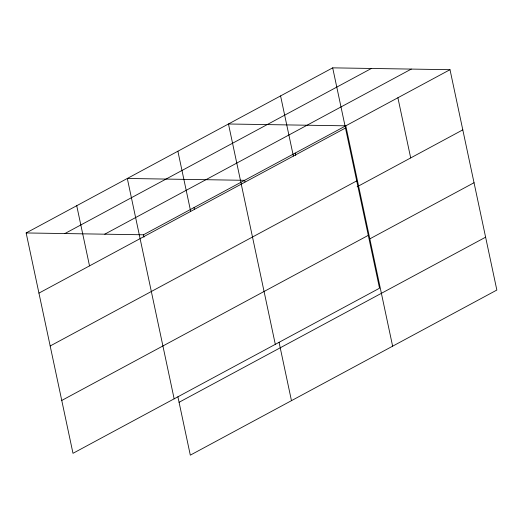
<?xml version="1.0" encoding="UTF-8"?>
<svg xmlns="http://www.w3.org/2000/svg" width="523" height="523" viewBox="0 0 523 523"><rect width="100%" height="100%" fill="white"/><g stroke="black" fill="none" stroke-linecap="round" stroke-linejoin="round"><path stroke-width="0.78" d="M332.687 67.853L379.528 288.212L72.991 453.31L26.15 232.951L332.687 67.853L450.009 69.69L496.85 290.049L190.313 455.147L177.898 396.761M64.865 233.559L371.408 68.461M104.757 234.186L411.294 69.082M26.15 232.951L143.472 234.788L450.009 69.69M38.937 293.122L345.481 128.024M50.175 345.984L356.719 180.886M357.157 186.763L462.803 129.861M61.753 400.448L368.29 235.35M369.813 238.861L474.041 182.723M179.075 402.285L485.612 237.187M397.898 97.755L410.692 157.933M392.629 346.18L345.788 125.827L228.466 123.99L275.307 344.343M295.207 153.069L295.717 155.442M280.576 95.918L293.37 156.089M244.967 181.893L244.633 180.311L127.311 178.467L174.146 398.827M279.06 342.277L291.468 400.664M194.053 207.546L194.386 209.135M177.885 151.225L190.679 211.403M143.472 234.788L143.975 237.167M76.731 205.709L89.518 265.88"/></g></svg>
